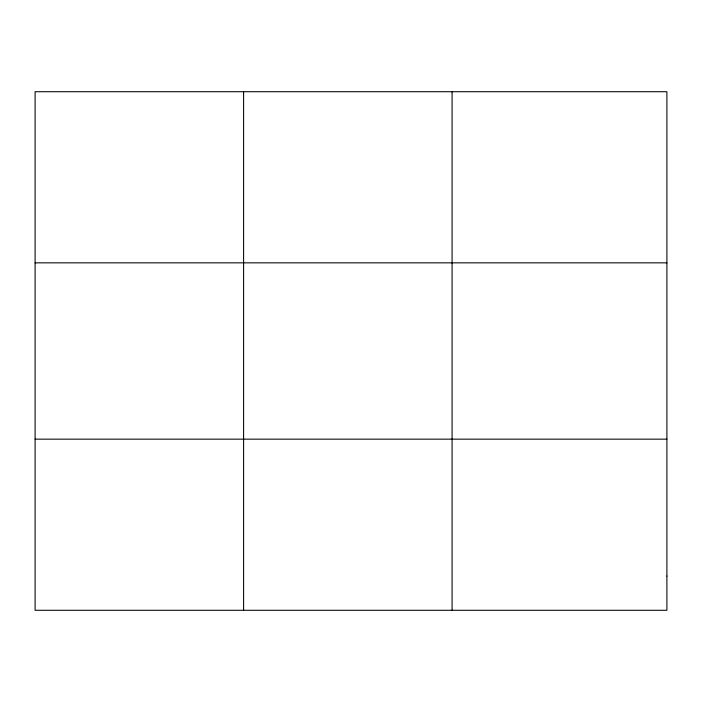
<?xml version="1.0" encoding="UTF-8"?>
<svg xmlns="http://www.w3.org/2000/svg" width="702" height="702" viewBox="0 0 702 702"><rect width="100%" height="100%" fill="white"/><g stroke="black" fill="none" stroke-linecap="round" stroke-linejoin="round"><path stroke-width="1.05" d="M243.594 610.284L243.594 91.716M452.088 610.284L452.088 91.716M35.1 262.846L666.9 262.846M35.1 439.154L666.9 439.154M666.9 576.061L666.9 610.284L35.1 610.284L35.1 91.716L666.9 91.716L666.9 576.061"/></g></svg>
